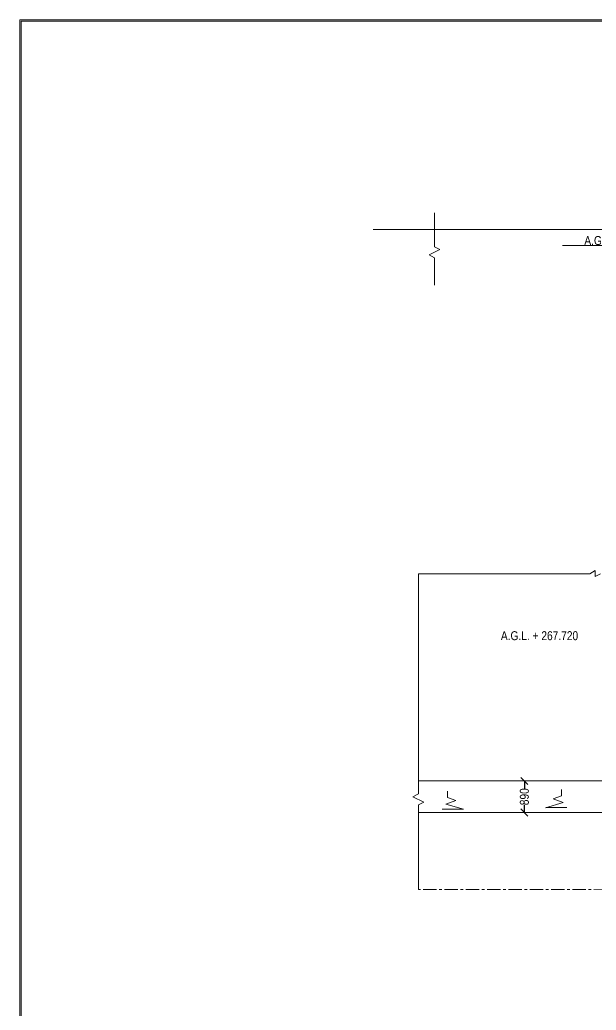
# Model space of a CAD drawing. Header units: millimetres. Extents: x 553923 to 630645, y 36209 to 87636.
# Drawn here: x 553923 to 570139, y 59763 to 87636 of the extents above; entities that cross this region are included whole.
import ezdxf

# ---------------------------------------------------------------- set-up
doc = ezdxf.new("R2010")
doc.units = ezdxf.units.MM
doc.header["$LTSCALE"] = 300
doc.header["$MEASUREMENT"] = 0
doc.linetypes.add('CENTER', pattern=[2, 1.25, -0.25, 0.25, -0.25])
doc.layers.add('MAIN', color=7, linetype='Continuous')
doc.styles.add('ARIAL NARROW', font='ARIALN.TTF', dxfattribs={"height": 250})
doc.dimstyles.new('STANDARD$0', dxfattribs={"dimscale": 88.888889, "dimtxt": 0.02, "dimasz": 0.02, "dimexe": 0.05, "dimexo": 0.1, "dimgap": 0.002, "dimtad": 2, "dimdec": 0, "dimzin": 1, "dimdsep": 46, "dimtxsty": 'Standard', "dimcen": 0.09, "dimadec": 0, "dimazin": 0, "dimtfac": 1, "dimtdec": 4, "dimtofl": 0, "dimtmove": 0, "dimatfit": 3, "dimfxl": 1, "dimtolj": 1, "dimtzin": 1, "dimarcsym": 0})

# ---------------------------------------------------------------- blocks, each defined once
blk = doc.blocks.new('_Oblique')
at = {"color": 0, "linetype": 'ByBlock', "lineweight": -2}
blk.add_line((-0.5, -0.5), (0.5, 0.5), dxfattribs=at)
blk = doc.blocks.new('*D59')
at = {"layer": 'Defpoints', "color": 0, "linetype": 'ByBlock', "lineweight": 9, "transparency": 16777216}
for p in [(568119, 66216), (568119, 65326), (568119, 65326)]:
    blk.add_point(p, dxfattribs=at)
at = {"layer": 'MAIN', "color": 0, "linetype": 'ByBlock', "lineweight": -2, "transparency": 16777216}
for p, q in [((568119, 66216), (568119, 65997)), ((568119, 65326), (568119, 65545))]:
    blk.add_line(p, q, dxfattribs=at)
at = {"layer": 'MAIN', "color": 0, "linetype": 'ByBlock', "lineweight": -2, "transparency": 16777216, "xscale": 200, "yscale": 200, "zscale": 200}
for p, rotation in [((568119, 66216), 90), ((568119, 65326), 270)]:
    blk.add_blockref('_Oblique', p, dxfattribs=dict(at, rotation=rotation))
at = {"layer": 'MAIN', "color": 0, "linetype": 'ByBlock', "lineweight": 9, "transparency": 16777216, "insert": (568119, 65771), "char_height": 250, "attachment_point": 5, "rotation": 90, "style": 'ARIAL NARROW'}
blk.add_mtext('\\A1;890', dxfattribs=at)

msp = doc.modelspace()

# ---------------------------------------------------------------- linework, layer by layer
at = {"color": 0, "linetype": 'ByBlock', "lineweight": 9}
for p, q in [((599336.1, 81729.6), (563861.3, 81729.6)), ((563861.3, 81729.6), (599336.1, 81729.6)), ((563961.7, 81729.6), (599336.1, 81729.6)), ((599336.1, 81729.6), (563961.7, 81729.6)), ((568924.5, 81729.6), (566924.5, 81729.6)), ((596757, 81729.6), (567824.4, 81729.6)), ((567924.7, 81729.6), (596857.4, 81729.6)), ((573924.5, 81729.6), (568924.5, 81729.6)), ((573134.5, 81284.6), (569192.9, 81284.6)), ((569956.3, 72045.3), (565137, 72045.3)), ((575814.5, 66216.8), (565136.5, 66216.2)), ((565136.4, 65540.2), (565136.5, 63159.8)), ((565136.4, 65327.9), (601048.8, 65325.9)), ((565136.5, 63159.8), (565137, 63159.3))]:
    msp.add_line(p, q, dxfattribs=at)
for points in [[(553923.3, 87635.6), (630644.8, 87635.6), (630644.8, 36209.1), (553923.3, 36209.1)], [(553958.3, 87600.6), (630609.8, 87600.6), (630609.8, 36244.1), (553958.3, 36244.1)]]:
    msp.add_lwpolyline(points, close=True, dxfattribs=at)
msp.add_arc((565137, 72044.8), 0.5, 90, 180, dxfattribs=at)
at = {"layer": 'MAIN', "color": 0, "lineweight": 9}
for p, q in [((553958.3, 87600.6), (630609.8, 87600.6)), ((565440.8, 81018.6), (565744.3, 81173.2)), ((565744.3, 81173.2), (565592.5, 81250.6)), ((565440.8, 81018.5), (565592.6, 80941.2)), ((565592.6, 80941.2), (565592.6, 80169.9)), ((569956.3, 72045.3), (570106.3, 72133.9)), ((570106.3, 72133.9), (570106.3, 71968.8)), ((570106.3, 71968.8), (570256.3, 72045.3)), ((564984.8, 65772.2), (565136.5, 65849.5)), ((565288.2, 65617.6), (564984.8, 65772.2)), ((565288.2, 65617.4), (565136.4, 65540.2))]:
    msp.add_line(p, q, dxfattribs=at)
at = {"layer": 'MAIN', "color": 0, "linetype": 'ByBlock', "lineweight": 9}
for p, q in [((553958.3, 87600.6), (553958.3, 36244.1)), ((565592.5, 81250.6), (565592.5, 82206.7)), ((565136.5, 72044.8), (565136.5, 65849.5)), ((565958.6, 65748.8), (565958.6, 65923.1)), ((568933.1, 65712.7), (569166.5, 65792.7)), ((569166.5, 65792.7), (569165, 65973.8)), ((565910.2, 65561.8), (566192, 65668.8)), ((566408.5, 65417.1), (565910.2, 65561.8)), ((566192, 65668.8), (565958.6, 65748.8)), ((568716.7, 65461), (569214.9, 65605.7)), ((569214.9, 65605.7), (568933.1, 65712.7)), ((566396, 65420.7), (565809.7, 65420.7)), ((568729.2, 65464.7), (569315.4, 65464.7))]:
    msp.add_line(p, q, dxfattribs=at)
at = {"layer": 'MAIN', "color": 0, "linetype": 'CENTER', "lineweight": 9}
msp.add_line((601048.9, 63202.9), (565137, 63158.3), dxfattribs=at)
at = {"layer": 'MAIN', "color": 0, "linetype": 'ByBlock', "lineweight": 9}
msp.add_arc((565137, 72000.9), 0.5, 90.52192, 180, dxfattribs=at)

# ---------------------------------------------------------------- texts
at = {"layer": 'MAIN', "color": 0, "lineweight": 9, "style": 'ARIAL NARROW'}
for p in [(569805.7, 81298.4), (567458.1, 70177.9)]:
    msp.add_text('A.G.L. + 267.720', height=250, dxfattribs=at).set_placement(p)

# ---------------------------------------------------------------- dimensions: what is measured, and where the dimension line sits
at = {"layer": 'MAIN', "color": 0, "linetype": 'ByBlock', "lineweight": 9}
dim = msp.add_linear_dim(base=(568119, 65326.1), p1=(568118.8, 66216.1), p2=(568118.8, 65326.1), angle=90, dimstyle='STANDARD$0', override={"dimscale": 1, "dimtxt": 250, "dimasz": 200, "dimexe": 0.18, "dimexo": 0.0625, "dimgap": 0.09, "dimtad": 0, "dimzin": 0, "dimtxsty": 'ARIAL NARROW', "dimblk1": 'Oblique', "dimblk2": 'Oblique', "dimsah": 1, "dimcen": 0.0851, "dimdle": 0.1, "dimse1": 1, "dimse2": 1, "dimtdec": 0, "dimtzin": 0}, dxfattribs=at)
dim.commit()
dim.dimension.update_dxf_attribs({"geometry": '*D59', "text_midpoint": (568119, 65771.1)})

doc.saveas('drawing.dxf')
